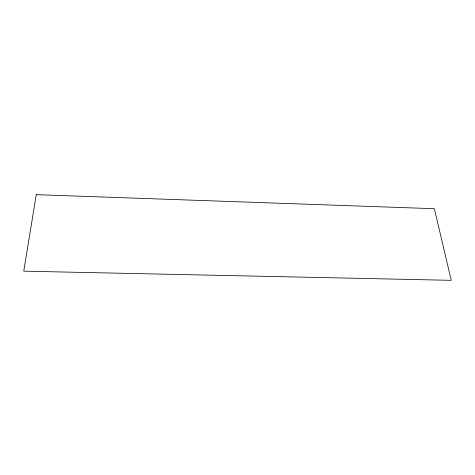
<?xml version="1.0" encoding="UTF-8"?>
<svg xmlns="http://www.w3.org/2000/svg" width="475" height="475" viewBox="0 0 475 475"><rect width="100%" height="100%" fill="white"/><g stroke="black" fill="none" stroke-linecap="round" stroke-linejoin="round"><path stroke-width="0.71" d="M36.278 194.667L23.75 271.166L451.25 280.333L434.382 208.709L36.278 194.667"/></g></svg>
